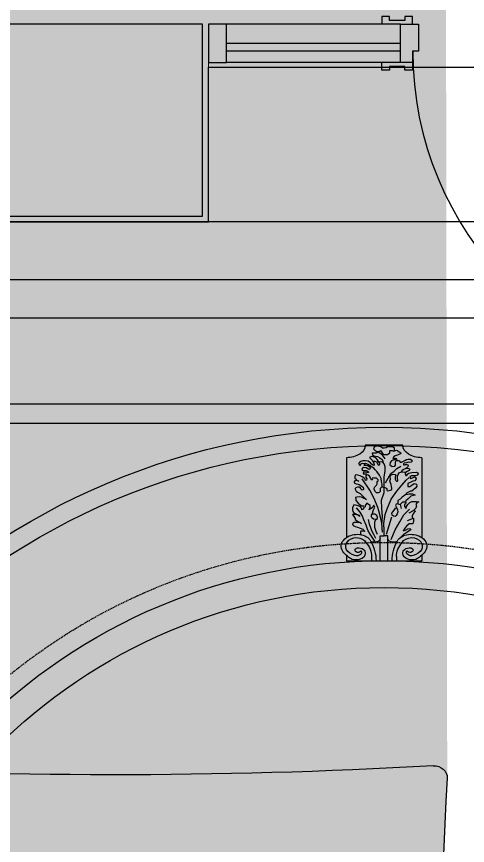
# Model space of a CAD drawing. Header units: millimetres. Extents: x 10553 to 38258, y 46576 to 64025.
# Drawn here: x 31638 to 32812, y 56621 to 58780 of the extents above; entities that cross this region are included whole.
import ezdxf

# ---------------------------------------------------------------- set-up
doc = ezdxf.new("R2010")
doc.units = ezdxf.units.MM
doc.linetypes.add('HIDDEN2', pattern=[4.762499999999999, 3.175, -1.5875])
for name, color, linetype in [('ceiling', 232, 'Continuous'), ('doors', 4, 'Continuous'), ('floor', 172, 'Continuous'), ('furn', 34, 'Continuous'), ('furn hatch', 254, 'Continuous'), ('light', 230, 'Continuous'), ('plaster', 81, 'Continuous'), ('wall', 5, 'Continuous')]:
    doc.layers.add(name, color=color, linetype=linetype)

# ---------------------------------------------------------------- blocks, each defined once
blk = doc.blocks.new('bed (plan)')
at = {"layer": 'furn hatch', "linetype": 'ByBlock'}
h = blk.add_hatch(color=256, dxfattribs=at)
edge = h.paths.add_edge_path()
edge.add_ellipse((1258.749999999693, -129.1499999999541), major_axis=(822.8959913012318, 822.8959913012318), ratio=1, start_angle=131.3481957178716, end_angle=138.5917142279979, ccw=False)
edge.add_ellipse((95.36632932841803, -54.89999999996411), major_axis=(-1.414213562373095, 1.414213562373095), ratio=0.9999999999999387, start_angle=221.3481957178819, end_angle=314.9999999999999)
edge.add_line((95.36632932841803, -52.89999999996428), (94.99999999935562, -52.89999999996428))
edge.add_line((94.99999999935562, -52.89999999996428), (94.99999999935608, -7.099999999963984))
edge.add_line((94.99999999935608, -7.099999999963984), (95.79999999931852, -7.099999999963984))
edge.add_line((95.79999999931852, -7.099999999963984), (95.79999999931852, -6.999999999964132))
edge.add_line((95.79999999931852, -6.999999999964132), (96.99999999928878, -6.999999999964132))
edge.add_line((96.99999999928878, -6.999999999964132), (96.99999999928923, 5.68e-14))
edge.add_line((96.99999999928923, 5.68e-14), (-96.99999999928878, 5.68e-14))
edge.add_line((-96.99999999928878, 5.68e-14), (-96.99999999928878, -6.999999999964132))
edge.add_line((-96.99999999928878, -6.999999999964132), (-95.79999999928896, -6.999999999964132))
edge.add_line((-95.79999999928896, -6.999999999964132), (-95.79999999928896, -7.099999999963927))
edge.add_line((-95.79999999928896, -7.099999999963927), (-94.99999999935517, -7.099999999963984))
edge.add_line((-94.99999999935517, -7.099999999963984), (-94.99999999935517, -52.89999999996417))
edge.add_line((-94.99999999935517, -52.89999999996417), (-95.36632932841849, -52.89999999996428))
edge.add_ellipse((-95.36632932841758, -54.89999999996417), major_axis=(-1.4142135623731, 1.4142135623731), ratio=0.9999999999999893, start_angle=-45.00000000000001, end_angle=48.65180428212704)
edge.add_ellipse((-1258.750000000005, -129.1499999999616), major_axis=(-822.8959913014588, 822.8959913014588), ratio=0.9999999999999994, start_angle=221.4082857720034, end_angle=228.6518042821277, ccw=False)
edge.add_ellipse((-94.29106223705594, -202.2424845104946), major_axis=(-2.121320343559603, 2.121320343559603), ratio=0.9999999999999872, start_angle=41.40828577201759, end_angle=137.7029539343337)
edge.add_ellipse((-3.1832e-12, -2305.399999999965), major_axis=(-1.971220551600547e-11, 2102.50000000005), ratio=0.9495711471803869, start_angle=-2.5668342048065256, end_angle=2.566834204805218, ccw=False)
edge.add_ellipse((94.2910622370573, -202.2424845104951), major_axis=(2.121320343559809, 2.121320343559808), ratio=0.9999999999999182, start_angle=222.2970460656794, end_angle=318.5917142279919)
at = {"color": 0, "linetype": 'ByBlock'}
for centre, major_axis, ratio, start_param, end_param in [((1258.749999999693, -129.1499999999541), (822.8959913012317, 822.8959913012317), 1, 2.292458481830776, 2.418881729261634), ((-3.1832e-12, -2305.399999999965), (-1.971220551600547e-11, 2102.50000000005), 0.9495711471803869, -0.0471754456836249, 0.0471754456835993), ((94.2910622370573, -202.2424845104951), (2.121320343559809, 2.121320343559808), 0.9999999999999182, 3.879815371303653, 5.560474382851282)]:
    blk.add_ellipse(centre, major_axis=major_axis, ratio=ratio, start_param=start_param, end_param=end_param, dxfattribs=at)
blk = doc.blocks.new('205 2')
at = {"color": 0, "linetype": 'ByBlock'}
for p, q in [((-45.99999999999955, 370), (46, 370)), ((-22.06201093967388, 363.4935002774873), (-18.66881113426348, 364.8901213309728)), ((-18.66881113426348, 364.8901213309728), (-8.192045572757934, 364.8901213309728)), ((-8.192045572757934, 364.8901213309728), (-5.097256986136017, 362.1990008208668)), ((3.355596227044771, 360.9573347061523), (7.997955425677446, 364.9941687919199)), ((7.997955425677446, 364.9941687919199), (13.59456504638956, 367.1667750769993)), ((13.59456504638956, 367.1667750769993), (20.38047208094804, 367.1667750769993)), ((20.38047208094804, 367.1667750769993), (23.8916567649519, 364.1135710039525)), ((-40.28933311967694, 347.2612504434655), (-40.66843701698508, 343.4200223843218)), ((-37.76478588725422, 349.1270447436254), (-40.28933311967694, 347.2612504434655)), ((-33.34577369947783, 349.4563478201162), (-37.76478588725422, 349.1270447436254)), ((-32.46207671504817, 353.29757587926), (-33.34577369947783, 351.6514451967669)), ((-33.34577369947783, 351.6514451967669), (-33.34577369947783, 349.4563478201162)), ((-30.1895623934397, 353.8465425733593), (-32.46207671504817, 353.29757587926)), ((-25.21661514746665, 352.5748563075322), (-30.1895623934397, 353.8465425733593)), ((-25.21661514746643, 360.7503661837545), (-22.06201093967388, 363.4935002774873)), ((-25.21661514746665, 356.3001582529978), (-25.21661514746643, 360.7503661837545)), ((-25.21661514746665, 352.5748563075322), (-25.21661514746665, 356.3001582529978)), ((-23.31191116117407, 350.9185919716256), (-25.21661514746665, 352.5748563075322)), ((-19.50241789589336, 352.6782091116183), (-23.31191116117407, 350.9185919716256)), ((-14.14397717948736, 352.6782091116183), (-19.50241789589336, 352.6782091116183)), ((-14.14397717948736, 345.22735197781), (-14.14397717948736, 352.6782091116183)), ((-8.787328326600118, 340.5693964535603), (-14.14397717948736, 345.22735197781)), ((-5.097256986136017, 362.1990008208668), (0, 360.9573347061523)), ((0, 360.9573347061523), (3.355596227044771, 360.9573347061523)), ((2.765586128269206, 336.7004700048128), (10.2480108933903, 345.0361464781454)), ((6.451172000216502, 348.641938225599), (3.713082238659354, 343.1568876830279)), ((8.475036134407219, 352.8850106071477), (6.451172000216502, 348.641938225599)), ((12.04651352702354, 349.7793780918291), (8.475036134407219, 352.8850106071477)), ((10.2480108933903, 345.0361464781454), (13.53392951338901, 347.1408393886522)), ((17.28582321707654, 349.7793780918291), (12.04651352702354, 349.7793780918291)), ((13.53392951338901, 347.1408393886522), (18.5498062515544, 347.1408393886522)), ((22.76160309631678, 354.5409258129075), (17.28582321707654, 349.7793780918291)), ((18.5498062515544, 347.1408393886522), (18.5498062515544, 344.1340253165108)), ((18.5498062515544, 344.1340253165108), (28.63850440223177, 344.1340253165108)), ((25.97581360782215, 358.9911337436642), (22.76160309631678, 354.5409258129075)), ((23.8916567649519, 364.1135710039525), (25.97581360782215, 358.9911337436642)), ((28.63850440223177, 344.1340253165108), (27.94673206117591, 339.02213363396)), ((-91.99999999999955, 330), (-92, 73.92546307080192)), ((-64.6563811146741, 325.2014066180564), (-68.06515259708681, 322.0184000119916)), ((-58.59599141341164, 325.7499886123114), (-64.6563811146741, 325.2014066180564)), ((-54.55608312294339, 323.8841943121515), (-58.59599141341164, 325.7499886123114)), ((-50.3896311114745, 321.140514941304), (-54.55608312294339, 323.8841943121515)), ((-40.66843701698508, 343.4200223843218), (-38.52193915081716, 340.8956219312386)), ((-38.52193915081716, 340.8956219312386), (-32.2095165386736, 337.9322789427824)), ((-32.2095165386736, 337.9322789427824), (-27.41192771914939, 335.7375662659761)), ((-28.92676151170144, 328.2743890653946), (-31.45183600968448, 325.8596280711354)), ((-31.45183600968448, 325.8596280711354), (-30.31557884888025, 323.1159487002878)), ((-21.47808173882072, 328.054725447786), (-28.92676151170144, 328.2743890653946)), ((-27.41192771914939, 335.7375662659761), (-24.00315623673669, 332.6641991187935)), ((-24.00315623673669, 332.6641991187935), (-21.47808173882072, 328.054725447786)), ((0, 340.5693964535603), (-8.787328326600118, 340.5693964535603)), ((-2.40003401293643, 326.1981639441801), (2.765586128269206, 336.7004700048128)), ((3.713082238659354, 343.1568876830279), (0, 340.5693964535603)), ((4.959430258623797, 324.5615106791665), (3.31605131431138, 318.7923070220859)), ((10.48567170311003, 329.3669380221982), (4.959430258623797, 324.5615106791665)), ((15.57022888931692, 333.7882920971606), (10.48567170311003, 329.3669380221982)), ((25.12227309273021, 336.5660823570506), (15.57022888931692, 333.7882920971606)), ((15.76689892219747, 323.3229172226856), (20.10998487746701, 329.1753561274381)), ((20.10998487746701, 329.1753561274381), (25.53923777060709, 332.9508005112875)), ((27.94673206117591, 339.02213363396), (25.12227309273021, 336.5660823570506)), ((25.53923777060709, 332.9508005112875), (29.73785297776931, 334.2095384391141)), ((34.80487446978805, 330.1190248734783), (29.23115082854065, 322.5681361057796)), ((29.73785297776931, 334.2095384391141), (34.80487446978805, 332.3218162472476)), ((34.80487446978805, 332.3218162472476), (34.80487446978805, 330.1190248734783)), ((91.99999999999955, 330), (91.99999999999977, 73.92546307080192)), ((-68.06515259708681, 322.0184000119916), (-68.44372922883485, 318.9454175646533)), ((-68.44372922883485, 318.9454175646533), (-66.55031880453453, 315.4331078820978)), ((-66.55031880453453, 315.4331078820978), (-63.14154732212182, 314.3359438936459)), ((-63.14154732212182, 314.3359438936459), (-59.60623211877532, 315.3234684232157)), ((-59.60623211877532, 315.3234684232157), (-54.55608312294339, 313.7869771995465)), ((-58.39193966342418, 307.610621016298), (-59.16965628162711, 305.29280438571)), ((-59.16965628162711, 305.29280438571), (-59.16965628162711, 302.5887490999885)), ((-55.81888400461457, 308.7385609932244), (-58.39193966342418, 307.610621016298)), ((-52.03100862496058, 308.5188973756158), (-55.81888400461457, 308.7385609932244)), ((-54.55608312294339, 313.7869771995465), (-49.25337395067027, 312.3601254347595)), ((-49.75849430335211, 306.8727666930645), (-52.03100862496058, 308.5188973756158)), ((-45.71858601288386, 318.396450870554), (-50.3896311114745, 321.140514941304)), ((-47.61199643718419, 307.7506517637521), (-49.75849430335211, 306.8727666930645)), ((-49.25337395067027, 312.3601254347595), (-47.61199643718419, 310.4943311346578)), ((-47.61199643718419, 310.4943311346578), (-47.61199643718419, 307.7506517637521)), ((-42.56237470677866, 315.872435117315), (-45.71858601288386, 318.396450870554)), ((-39.027059503499, 315.6527714997064), (-42.56237470677866, 315.872435117315)), ((-38.14336251900227, 318.7257539470447), (-39.027059503499, 315.6527714997064)), ((-35.87084819746087, 321.140514941304), (-38.14336251900227, 318.7257539470447)), ((-29.93700221706513, 320.5915482472046), (-35.87084819746087, 321.140514941304)), ((-30.31557884888025, 323.1159487002878), (-24.25571641311103, 322.7866456238553)), ((-28.04306452727178, 316.7503201880609), (-29.93700221706513, 320.5915482472046)), ((-28.29562470357905, 309.2871429874212), (-27.66448789552373, 313.1283710466232)), ((-28.04306452727178, 305.9944969225326), (-28.29562470357905, 309.2871429874212)), ((-27.66448789552373, 313.1283710466232), (-28.04306452727178, 316.7503201880609)), ((-26.4016870137857, 302.70223555743), (-28.04306452727178, 305.9944969225326)), ((-24.25571641311103, 322.7866456238553), (-18.57390334359661, 320.0429662529496)), ((-14.53399505306152, 307.4213486873196), (-19.83670422533464, 301.7143263279577)), ((-18.57390334359661, 320.0429662529496), (-14.78655522943586, 314.3359438936459)), ((-14.78655522943586, 314.3359438936459), (-14.53399505306152, 307.4213486873196)), ((-2.687393712537641, 300.6013896454242), (0.0348780838191942, 310.658982672845)), ((0.0348780838191942, 310.658982672845), (3.31605131431138, 316.2752158662188)), ((3.31605131431138, 318.7923070220859), (3.31605131431138, 316.2752158662188)), ((3.31605131431138, 316.2752158662188), (6.356264209482561, 317.0303816829692)), ((6.356264209482561, 317.0303816829692), (10.19264801552345, 316.2752158662188)), ((10.19264801552345, 316.2752158662188), (13.59509231188281, 318.1629380581435)), ((10.37719094185741, 309.1813505271566), (10.61129682556498, 311.6249640105525)), ((11.22028848250056, 306.7381217435468), (10.37719094185741, 309.1813505271566)), ((10.61129682556498, 311.6249640105525), (11.31414174218094, 313.6607956468943)), ((13.42214922660219, 306.0460467031808), (11.22028848250056, 306.7381217435468)), ((11.31414174218094, 313.6607956468943), (13.59509231188281, 318.1629380581435)), ((15.38937682143592, 307.9599284852738), (13.42214922660219, 306.0460467031808)), ((13.59509231188281, 318.1629380581435), (15.76689892219747, 323.3229172226856)), ((16.46710751134674, 313.3757330538356), (15.38937682143592, 307.9599284852738)), ((18.57511499576799, 316.6337561317487), (16.46710751134674, 313.3757330538356)), ((22.41624419131563, 318.7511441375245), (18.57511499576799, 316.6337561317487)), ((27.53154601618417, 318.5297566222289), (22.41624419131563, 318.7511441375245)), ((25.24976900896581, 312.8144559643697), (24.25587353422884, 308.9120606281213)), ((24.25587353422884, 308.9120606281213), (24.25587353422884, 305.2254819109803)), ((24.25587353422884, 305.2254819109803), (26.35386297407672, 305.8852421634947)), ((27.05934421822622, 317.4077722414513), (25.24976900896581, 312.8144559643697)), ((26.35386297407672, 305.8852421634947), (30.58177528635133, 309.5616876524291)), ((29.23115082854065, 322.5681361057796), (27.05934421822622, 317.4077722414513)), ((30.58177528635133, 309.5616876524291), (32.73588463267379, 313.8404504795326)), ((31.36868518118877, 301.8462783785071), (39.59349977572583, 308.1630500091123)), ((32.73588463267379, 313.8404504795326), (35.13213260793418, 315.9241443710634)), ((35.13213260793418, 315.9241443710634), (38.38451685072664, 318.7523045821872)), ((39.38169135838484, 304.6883232452528), (35.35669135838475, 301.1883232452528)), ((38.38451685072664, 318.7523045821872), (45.63279885685483, 319.9918011721456)), ((44.5566913583848, 306.1883232452528), (39.38169135838484, 304.6883232452528)), ((39.59349977572583, 308.1630500091123), (42.89892721937804, 310.3769976786571)), ((42.89892721937804, 310.3769976786571), (46.28169135838493, 311.1883232452528)), ((49.15669135838493, 306.6883232452528), (44.5566913583848, 306.1883232452528)), ((45.63279885685483, 319.9918011721456), (52.13820064335891, 319.9918011721456)), ((51.45669135838489, 312.6883232452528), (46.28169135838493, 311.1883232452528)), ((46.28169135838493, 311.1883232452528), (49.15669135838493, 306.6883232452528)), ((55.48169135838475, 311.1883232452528), (51.45669135838489, 312.6883232452528)), ((52.13820064335891, 319.9918011721456), (56.70326537572259, 317.8090141909197)), ((57.78169135838493, 306.1883232452528), (55.48169135838475, 311.1883232452528)), ((56.70326537572259, 317.8090141909197), (60.18369677610758, 314.7825521036284)), ((59.78508478307208, 306.3995858705603), (57.78169135838493, 306.1883232452528)), ((62.18155396074303, 311.5587956353556), (59.78508478307208, 309.4749093939026)), ((59.78508478307208, 309.4749093939026), (59.78508478307208, 306.3995858705603)), ((60.18369677610758, 314.7825521036284), (62.18155396074303, 311.5587956353556)), ((-79.29168970504816, 283.3972273986437), (-82.68253416035441, 281.1198042529286)), ((-67.7683021184057, 282.7324660480372), (-79.29168970504816, 283.3972273986437)), ((-60.69134452572598, 295.9969170725672), (-62.64644501401335, 293.2774737926084)), ((-62.64644501401335, 293.2774737926084), (-61.47327926794242, 289.4535572269815)), ((-61.47327926794242, 289.4535572269815), (-59.32256327769414, 288.0086245689308)), ((-56.58552804725764, 296.0819357406581), (-60.69134452572598, 295.9969170725672)), ((-59.32256327769414, 288.0086245689308), (-56.58552804725764, 286.054349301965)), ((-59.16965628162711, 302.5887490999885), (-58.16943362076995, 300.9468501158408)), ((-58.16943362076995, 300.9468501158408), (-55.39232621203973, 298.0496755025815)), ((-52.18655194862799, 295.8268797363271), (-56.58552804725764, 296.0819357406581)), ((-56.58552804725764, 286.054349301965), (-52.67532707068312, 282.6551413770067)), ((-55.39232621203973, 298.0496755025815), (-52.18655194862799, 295.8268797363271)), ((-49.96676417741969, 283.9158028041711), (-52.67532707068312, 282.6551413770067)), ((-48.49358435964086, 293.5313756974065), (-52.18655194862799, 295.8268797363271)), ((-45.97589157876496, 285.0722105703899), (-49.96676417741969, 283.9158028041711)), ((-44.59181963115975, 290.0036780206137), (-48.49358435964086, 293.5313756974065)), ((-42.4284492688048, 285.0722105703899), (-45.97589157876496, 285.0722105703899)), ((-42.4284492688048, 285.0722105703899), (-44.59181963115975, 290.0036780206137)), ((-36.9295973291446, 281.217133316386), (-42.4284492688048, 285.0722105703899)), ((-30.83862622866877, 295.8622721230495), (-41.24579274372081, 303.1000152082415)), ((-24.59474813205884, 286.8156703163986), (-30.83862622866877, 295.8622721230495)), ((-19.83670422533464, 301.7143263279577), (-26.4016870137857, 302.70223555743)), ((-16.26869856073449, 279.5779272312648), (-24.59474813205884, 286.8156703163986)), ((-2.687393712537641, 287.8224298387649), (-2.687393712537641, 300.6013896454242)), ((-0.4291155595826694, 267.4687298733625), (-2.687393712537641, 287.8224298387649)), ((11.20974317243395, 273.7778075068491), (17.45783939305693, 285.9724082327448)), ((17.45783939305693, 285.9724082327448), (21.83414307507337, 291.4262980869971)), ((21.83414307507337, 291.4262980869971), (25.2197148752457, 296.6701418200391)), ((25.2197148752457, 296.6701418200391), (31.36868518118877, 301.8462783785071)), ((35.35669135838475, 301.1883232452528), (33.0566913583848, 296.6883232452528)), ((33.0566913583848, 296.6883232452528), (33.63169135838484, 294.1883232452528)), ((33.63169135838484, 294.1883232452528), (35.9316913583848, 292.1883232452528)), ((35.9316913583848, 292.1883232452528), (39.95669135838489, 294.1883232452528)), ((40.53169135838493, 287.1883232452528), (37.65669135838493, 285.1883232452528)), ((37.65669135838493, 285.1883232452528), (38.23169135838475, 282.1883232452528)), ((39.95669135838489, 294.1883232452528), (43.98169135838475, 297.1883232452528)), ((43.98169135838475, 288.6883232452528), (40.53169135838493, 287.1883232452528)), ((43.98169135838475, 297.1883232452528), (49.73169135838475, 298.6883232452528)), ((48.00669135838484, 288.6883232452528), (43.98169135838475, 288.6883232452528)), ((52.03169135838471, 289.1883232452528), (48.00669135838484, 288.6883232452528)), ((49.73169135838475, 298.6883232452528), (52.60669135838475, 296.6883232452528)), ((53.75669135838484, 290.1883232452528), (52.03169135838471, 289.1883232452528)), ((52.60669135838475, 296.6883232452528), (54.33169135838489, 293.6883232452528)), ((54.33169135838489, 293.6883232452528), (53.75669135838484, 290.1883232452528)), ((-82.68253416035441, 281.1198042529286), (-83.45286906145043, 278.8419964073109)), ((-83.45286906145043, 278.8419964073109), (-80.5244364530663, 274.1525051663048)), ((-80.5244364530663, 274.1525051663048), (-76.97963047070652, 272.1428331201314)), ((-74.20568665493624, 268.3912401273847), (-78.52082753845889, 265.7114209325518)), ((-78.52082753845889, 265.7114209325518), (-77.75049263729579, 260.3521672427887)), ((-76.97963047070652, 272.1428331201314), (-72.04758894764814, 272.1428331201314)), ((-69.5815681861859, 265.9795567319961), (-74.20568665493624, 268.3912401273847)), ((-72.04758894764814, 272.1428331201314), (-66.6531355777347, 272.0089575703605)), ((-64.95797698286174, 263.4339977867785), (-69.5815681861859, 265.9795567319961)), ((-63.66881282599047, 281.1601977377431), (-67.7683021184057, 282.7324660480372)), ((-66.6531355777347, 272.0089575703605), (-63.57074144222997, 269.4630139253568)), ((-63.10832959537515, 266.113432281767), (-64.95797698286174, 263.4339977867785)), ((-60.53421940557882, 280.7408748950693), (-63.66881282599047, 281.1601977377431)), ((-63.57074144222997, 269.4630139253568), (-63.10832959537515, 266.113432281767)), ((-54.40001253378273, 257.6334933625767), (-61.50122433962247, 266.5065955342725)), ((-57.82143838823526, 278.5400070205797), (-60.53421940557882, 280.7408748950693)), ((-56.43525737865707, 274.8718938964885), (-57.82143838823526, 278.5400070205797)), ((-54.32514083219576, 272.7756643827888), (-56.43525737865707, 274.8718938964885)), ((-52.87832428968386, 272.6710260219988), (-54.32514083219576, 272.7756643827888)), ((-51.67299534785252, 278.0160458171158), (-52.87832428968386, 272.6710260219988)), ((-52.67532707068312, 282.6551413770067), (-51.67299534785252, 278.0160458171158)), ((-34.71244588546961, 276.5915022514528), (-36.9295973291446, 281.217133316386)), ((-32.49476717630159, 270.8090787204565), (-34.71244588546961, 276.5915022514528)), ((-33.38215501925151, 257.8566192788421), (-32.49476717630159, 263.6386581100523)), ((-32.49476717630159, 263.6386581100523), (-32.49476717630159, 270.8090787204565)), ((-27.43618193230941, 276.3810714303982), (-28.49545832955323, 272.6968009123811)), ((-28.49545832955323, 272.6968009123811), (-27.35076492072244, 268.4958784881164)), ((-23.05671465733326, 276.8107811692171), (-27.43618193230941, 276.3810714303982)), ((-27.35076492072244, 268.4958784881164), (-27.17360371142854, 264.4869212918566)), ((-27.17360371142854, 264.4869212918566), (-27.17360371142854, 261.0173132932978)), ((-19.52509031257364, 276.3810714303982), (-23.05671465733326, 276.8107811692171)), ((-16.70000174288293, 274.5391285212827), (-19.52509031257364, 276.3810714303982)), ((-14.90835356079629, 269.7534623164102), (-16.70000174288293, 274.5391285212827)), ((-3.780415102021607, 249.7232949296595), (-16.26869856073449, 279.5779272312648)), ((-16.13530038825411, 261.3116086829104), (-14.90835356079629, 269.7534623164102)), ((-0.4291155595826694, 250.901630587643), (-0.4291155595826694, 267.4687298733625)), ((7.195670891605687, 263.0112126453896), (11.20974317243395, 273.7778075068491)), ((14.36859080600561, 259.0684238243266), (18.65578661784821, 264.8658506497159)), ((18.65578661784821, 264.8658506497159), (22.94298242962395, 264.8658506497159)), ((22.94298242962395, 264.8658506497159), (27.03983539457272, 265.1143667565193)), ((27.03983539457272, 265.1143667565193), (28.65959502236524, 262.8784911951516)), ((31.32703120634847, 260.9734575097682), (32.75644798731378, 264.4519136049785)), ((32.75644798731378, 264.4519136049785), (33.51834664038324, 267.7645640624105)), ((33.51834664038324, 267.7645640624105), (35.61422701819106, 271.3261153264903)), ((35.61422701819106, 271.3261153264903), (39.08099770600393, 274.3756310826284)), ((38.23169135838475, 282.1883232452528), (42.25669135838484, 282.6883232452528)), ((39.08099770600393, 274.3756310826284), (41.10669135838475, 275.6883232452528)), ((43.40669135838493, 278.1883232452528), (41.10669135838475, 275.6883232452528)), ((41.10669135838475, 275.6883232452528), (42.83169135838489, 274.1883232452528)), ((44.5566913583848, 267.6883232452528), (41.6816913583848, 262.1883232452528)), ((42.25669135838484, 282.6883232452528), (48.58169135838489, 283.1883232452528)), ((42.83169135838489, 274.1883232452528), (44.5566913583848, 272.6883232452528)), ((46.28169135838471, 278.1883232452528), (43.40669135838493, 278.1883232452528)), ((44.5566913583848, 272.6883232452528), (44.5566913583848, 267.6883232452528)), ((50.3066913583848, 278.1883232452528), (46.28169135838471, 278.1883232452528)), ((46.28169135838471, 261.6883232452528), (49.15669135838471, 265.6883232452528)), ((48.58169135838489, 283.1883232452528), (50.88169135838484, 281.1883232452528)), ((49.15669135838471, 265.6883232452528), (53.75669135838484, 269.1883232452528)), ((50.88169135838484, 281.1883232452528), (50.3066913583848, 278.1883232452528)), ((53.75669135838484, 269.1883232452528), (58.35669135838475, 272.1883232452528)), ((58.35669135838475, 272.1883232452528), (64.10669135838475, 274.1883232452528)), ((64.10669135838475, 274.1883232452528), (69.85669135838475, 274.6883232452528)), ((71.00669135838484, 264.6883232452528), (68.13169135838484, 261.1883232452528)), ((69.85669135838475, 274.6883232452528), (71.00669135838484, 270.6883232452528)), ((71.00669135838484, 270.6883232452528), (71.00669135838484, 264.6883232452528)), ((-79.29168970504816, 245.6143157709157), (-79.75410155197005, 238.9151524837362)), ((-73.4348244882799, 246.9538406684296), (-79.29168970504816, 245.6143157709157)), ((-77.75049263729579, 260.3521672427887), (-75.12998308315287, 256.0646873509977)), ((-75.12998308315287, 256.0646873509977), (-70.50639187989577, 254.7251624534838)), ((-68.04037111836647, 242.5324852268677), (-73.4348244882799, 246.9538406684296)), ((-70.50639187989577, 254.7251624534838), (-63.57074144222997, 250.7054336612346)), ((-63.57074144222997, 250.7054336612346), (-58.48421112662459, 246.9538406684296)), ((-58.48421112662459, 246.9538406684296), (-58.17628807238361, 237.5752428863198)), ((-43.68228663695618, 242.431309164851), (-54.40001253378273, 257.6334933625767)), ((-32.49476717630159, 255.3891544044018), (-33.38215501925151, 257.8566192788421)), ((-30.27761573255998, 255.3891544044018), (-32.49476717630159, 255.3891544044018)), ((-28.94732486634166, 257.1626207391964), (-30.27761573255998, 255.3891544044018)), ((-27.17360371142854, 261.0173132932978), (-28.94732486634166, 257.1626207391964)), ((-17.97545699672764, 237.4975335155032), (-17.77087798124694, 244.606017449114)), ((-17.77087798124694, 244.606017449114), (-15.93072137277341, 249.7598414159147)), ((-14.3974332876212, 255.5357250494417), (-16.13530038825411, 261.3116086829104)), ((-15.93072137277341, 249.7598414159147), (-14.3974332876212, 255.5357250494417)), ((0, 235.2739683495602), (-0.4291155595826694, 250.901630587643)), ((4.478699951432191, 234.7813099649065), (4.673759986716277, 245.2261536165024)), ((4.673759986716277, 245.2261536165024), (5.930233682400967, 253.6672378502553)), ((5.930233682400967, 253.6672378502553), (7.195670891605687, 263.0112126453896)), ((14.36859080600561, 256.2528055804432), (14.36859080600561, 259.0684238243266)), ((16.36956339314634, 253.685318743519), (14.36859080600561, 256.2528055804432)), ((16.55990624004039, 246.2313743394334), (16.36956339314634, 253.685318743519)), ((18.27457365856685, 242.3389811994857), (16.55990624004039, 246.2313743394334)), ((28.65959502236524, 262.8784911951516), (28.46872490997771, 260.3937148271943)), ((28.46872490997771, 260.3937148271943), (28.94537292548625, 257.660807052278)), ((28.94537292548625, 257.660807052278), (31.32703120634847, 260.9734575097682)), ((34.65776739421426, 226.3389295010129), (53.64723451541795, 262.0063766223029)), ((41.6816913583848, 262.1883232452528), (42.83169135838489, 258.1883232452528)), ((42.83169135838489, 258.1883232452528), (45.13169135838484, 257.1883232452528)), ((45.13169135838484, 257.1883232452528), (46.28169135838471, 261.6883232452528)), ((60.65669135838471, 243.6883232452528), (56.63169135838484, 240.6883232452528)), ((63.53169135838471, 245.6883232452528), (60.65669135838471, 243.6883232452528)), ((66.98169135838475, 258.1883232452528), (61.8066913583848, 255.1883232452528)), ((61.8066913583848, 255.1883232452528), (66.98169135838475, 256.6883232452528)), ((68.13169135838484, 246.1883232452528), (63.53169135838471, 245.6883232452528)), ((68.13169135838484, 261.1883232452528), (66.98169135838475, 258.1883232452528)), ((66.98169135838475, 256.6883232452528), (71.58169135838489, 255.6883232452528)), ((72.73169135838475, 249.6883232452528), (68.13169135838484, 246.1883232452528)), ((71.58169135838489, 255.6883232452528), (73.3066913583848, 252.6883232452528)), ((73.3066913583848, 252.6883232452528), (72.73169135838475, 249.6883232452528)), ((-79.75410155197005, 238.9151524837362), (-77.30442602106768, 233.5047337131691)), ((-77.30442602106768, 233.5047337131691), (-68.21753232766059, 223.1297633047798)), ((-68.21753232766059, 223.1297633047798), (-64.42016616892647, 222.5404031258659)), ((-62.64591774852011, 237.8429939859197), (-68.04037111836647, 242.5324852268677)), ((-58.17628807238361, 237.5752428863198), (-62.64591774852011, 237.8429939859197)), ((-31.63321534299166, 222.7923815313261), (-43.68228663695618, 242.431309164851)), ((-17.4756092990458, 197.3925735587254), (-31.63321534299166, 222.7923815313261)), ((-19.20187655869222, 232.4321905154502), (-17.97545699672764, 237.4975335155032)), ((-18.69095628545028, 228.1670232153265), (-19.20187655869222, 232.4321905154502)), ((-15.62438011507902, 225.501437915198), (-18.69095628545028, 228.1670232153265)), ((-12.35322492916021, 224.4350499151624), (-15.62438011507902, 225.501437915198)), ((-8.468859962292527, 224.2573185818619), (-12.35322492916021, 224.4350499151624)), ((-6.73099286159254, 225.501437915198), (-8.468859962292527, 224.2573185818619)), ((-4.175336964463213, 233.9429068487952), (-6.73099286159254, 231.366187215317)), ((-6.73099286159254, 231.366187215317), (-6.73099286159254, 225.501437915198)), ((0, 235.2739683495602), (-4.175336964463213, 233.9429068487952)), ((0, 218.6880187708884), (0, 235.2739683495602)), ((0, 235.2739683495602), (7.046982019551933, 234.4987981403247)), ((7.046982019551933, 234.4987981403247), (9.673291494188106, 231.8128237478086)), ((9.673291494188106, 231.8128237478086), (9.673291494188106, 226.8432710118359)), ((9.673291494188106, 226.8432710118359), (9.673291494188106, 221.7398427261505)), ((22.08564872039437, 236.37574873626), (18.27457365856685, 242.3389811994857)), ((20.48803424372159, 221.0681567780557), (24.04180373966824, 227.7834774591611)), ((23.88731494705439, 232.4841249960009), (22.08564872039437, 236.37574873626)), ((24.04180373966824, 227.7834774591611), (23.88731494705439, 232.4841249960009)), ((24.41299865437622, 199.0275479454431), (34.65776739421426, 226.3389295010129)), ((50.88169135838484, 235.6883232452528), (49.73169135838475, 231.6883232452528)), ((49.73169135838475, 231.6883232452528), (49.73169135838475, 227.6883232452528)), ((49.73169135838475, 227.6883232452528), (51.45669135838489, 226.6883232452528)), ((53.1816913583848, 238.1883232452528), (50.88169135838484, 235.6883232452528)), ((51.45669135838489, 226.6883232452528), (53.1816913583848, 226.1883232452528)), ((56.63169135838484, 240.6883232452528), (53.1816913583848, 238.1883232452528)), ((53.1816913583848, 226.1883232452528), (55.66507959861201, 228.308592762216)), ((55.66507959861201, 228.308592762216), (56.44912340286828, 231.7170334837283)), ((56.44912340286828, 231.7170334837283), (58.01773827680745, 234.7469295472256)), ((58.01773827680745, 234.7469295472256), (59.9348756488414, 235.8829482211149)), ((59.9348756488414, 235.8829482211149), (64.98871550325998, 235.3528318199678)), ((67.87127601279076, 223.2109349743114), (64.5611031796318, 219.2677614534041)), ((64.98871550325998, 235.3528318199678), (68.64793809994012, 233.4593391302042)), ((70.82659916186822, 229.0660667780903), (67.87127601279076, 223.2109349743114)), ((68.64793809994012, 233.4593391302042), (70.65207428010763, 231.5654617405962)), ((70.65207428010763, 231.5654617405962), (70.82659916186822, 229.0660667780903)), ((-69.84520093805327, 214.5232581330347), (-76.2709856335307, 210.0538152095396)), ((-76.2709856335307, 210.0538152095396), (-71.01994848067102, 208.8089264764567)), ((-71.01994848067102, 208.8089264764567), (-65.64974932391783, 206.7338554548332)), ((-61.30086344815504, 214.2874371215003), (-69.84520093805327, 214.5232581330347)), ((-65.64974932391783, 206.7338554548332), (-58.72780778941228, 198.7459476510412)), ((-64.42016616892647, 222.5404031258659), (-54.92675077209128, 216.0559023581445)), ((-53.57009663073973, 212.5193565847003), (-61.30086344815504, 214.2874371215003)), ((-54.92675077209128, 216.0559023581445), (-53.57009663073973, 212.5193565847003)), ((-53.57009663073973, 212.5193565847003), (-44.28653290438524, 204.0178744735895)), ((-44.28653290438524, 204.0178744735895), (-39.11933096663256, 197.4618195327348)), ((6.15379425604192, 194.0118312268169), (0, 218.6880187708884)), ((9.673291494188106, 221.7398427261505), (11.99062338366343, 219.0534836337902)), ((11.99062338366343, 219.0534836337902), (14.61746012385993, 217.710496437503)), ((14.61746012385993, 217.710496437503), (18.17070235431311, 217.9790169367916)), ((18.17070235431311, 217.9790169367916), (20.48803424372159, 221.0681567780557)), ((48.99042558541419, 203.4946826698142), (45.92543121152266, 199.2314388689701)), ((53.89452203672568, 210.2088492513867), (48.99042558541419, 203.4946826698142)), ((49.84881382563049, 200.5105658891844), (55.36612005795769, 203.7078063898953)), ((58.18540870702122, 215.5377116525196), (53.89452203672568, 210.2088492513867)), ((55.36612005795769, 203.7078063898953), (60.51486770304336, 205.0931105702766)), ((64.5611031796318, 219.2677614534041), (58.18540870702122, 215.5377116525196)), ((60.51486770304336, 205.0931105702766), (66.03217393537057, 204.0274919699878)), ((66.03217393537057, 204.0274919699878), (69.46467236545004, 202.2155556496582)), ((-79.56586776704921, 190.2098425529548), (-84.93870325133616, 188.1663169194362)), ((-84.93870325133616, 188.1663169194362), (-80.06940632325131, 185.5388169049984)), ((-80.06940632325131, 185.5388169049984), (-77.88652713730994, 180.1380156308296)), ((-74.86424126924544, 190.2098425529548), (-79.56586776704921, 190.2098425529548)), ((-67.81153788972574, 189.1880797361955), (-74.86424126924544, 190.2098425529548)), ((-63.10991139185489, 186.5605797217577), (-67.81153788972574, 189.1880797361955)), ((-58.07294403362312, 180.4300028213183), (-63.10991139185489, 186.5605797217577)), ((-58.72780778941228, 198.7459476510412), (-53.35760863265887, 192.0025438804878)), ((-52.36371315792189, 188.4579194100806), (-53.53898796596627, 185.1010284692165)), ((-53.53898796596627, 185.1010284692165), (-52.36371315792189, 182.3273425096413)), ((-53.35760863265887, 192.0025438804878), (-52.36371315792189, 188.4579194100806)), ((-45.68325922409713, 188.8418498660321), (-52.36371315792189, 188.4579194100806)), ((-52.36371315792189, 182.3273425096413), (-50.18083397198052, 180.4300028213183)), ((-38.97960560816568, 180.1003150449833), (-45.68325922409713, 188.8418498660321)), ((-39.11933096663256, 197.4618195327348), (-33.81187640491976, 192.6053685543593)), ((-33.81187640491976, 182.5285405341419), (-38.97960560816568, 180.1003150449833)), ((-33.81187640491976, 192.6053685543593), (-33.81187640491976, 182.5285405341419)), ((-33.81187640491976, 182.5285405341419), (-29.59797049811755, 181.3632846712717)), ((-7.557745171608985, 165.9902937376173), (-17.4756092990458, 197.3925735587254)), ((5.545857130093054, 168.6043292570976), (6.15379425604192, 194.0118312268169)), ((14.75665821683356, 170.3781802917365), (24.41299865437622, 199.0275479454431)), ((38.2051973181849, 180.6100277018559), (41.97110918799149, 183.8847336756007)), ((41.97110918799149, 183.8847336756007), (45.97342613135402, 177.1297520989319)), ((42.86043683763137, 196.3538839482935), (49.84881382563049, 200.5105658891844)), ((45.92543121152266, 199.2314388689701), (42.86043683763137, 196.3538839482935)), ((62.87279903630565, 184.3589424475795), (58.13162762563456, 179.0600866351742)), ((68.81086314064737, 192.8888923480408), (62.87279903630565, 184.3589424475795)), ((69.46467236545004, 202.2155556496582), (68.71490081892694, 196.8224483725498)), ((68.71490081892694, 196.8224483725498), (68.81086314064737, 192.8888923480408)), ((-77.88652713730994, 180.1380156308296), (-79.06180194542094, 175.7589771734201)), ((-79.06180194542094, 175.7589771734201), (-77.55065901138869, 168.7524387015146)), ((-77.55065901138869, 168.7524387015146), (-74.19250501733609, 163.6436246178346)), ((-74.19250501733609, 163.6436246178346), (-72.00962583139471, 161.1623105485342)), ((-48.7239993848284, 146.773766545637), (-62.04799866714461, 164.9496806279058)), ((-54.71426277407727, 174.1532399756834), (-58.07294403362312, 180.4300028213183)), ((-53.87485609195414, 167.2928874489735), (-54.71426277407727, 174.1532399756834)), ((-49.84496584599242, 173.8612527852529), (-53.87485609195414, 167.2928874489735)), ((-50.18083397198052, 180.4300028213183), (-49.84496584599242, 173.8612527852529)), ((-38.97960560816568, 180.1003150449833), (-41.66180522622881, 167.3482842282392)), ((-32.99883299792987, 162.5891623133793), (-33.41220915297163, 156.7232589136111)), ((-30.91402519574899, 168.301955170522), (-32.99883299792987, 162.5891623133793)), ((-29.26895682374311, 172.3059112686315), (-30.91402519574899, 168.301955170522)), ((-28.1790990272857, 168.3354240579647), (-30.59225418574329, 169.0851183627819)), ((-29.59797049811755, 181.3632846712717), (-28.28191580048588, 177.0731118804542)), ((-28.28191580048588, 177.0731118804542), (-29.26895682374311, 172.3059112686315)), ((-24.73605528707253, 162.3494943032274), (-28.1790990272857, 168.3354240579647)), ((-21.7063877019682, 156.9625422238605), (-24.73605528707253, 162.3494943032274)), ((-2.817101026497994, 148.4083562325104), (-7.557745171608985, 165.9902937376173)), ((3.693046149512611, 140.736671710154), (5.545857130093054, 168.6043292570976)), ((12.85270248246684, 159.2665096596465), (14.75665821683356, 170.3781802917365)), ((22.66933163311637, 171.1960521849105), (25.02304484236515, 177.7444131286466)), ((25.72958061750114, 162.6010880089016), (22.66933163311637, 171.1960521849105)), ((25.02304484236515, 177.7444131286466), (29.02499001657998, 169.7634299222846)), ((29.19687857080726, 149.1632221887703), (25.72958061750114, 162.6010880089016)), ((29.02499001657998, 169.7634299222846), (32.9084870234758, 166.3864760032448)), ((32.9084870234758, 166.3864760032448), (36.20365027690286, 163.5211166524386)), ((33.73294370043732, 176.7211115125101), (38.2051973181849, 180.6100277018559)), ((33.73294370043732, 171.1960521849105), (33.73294370043732, 176.7211115125101)), ((36.20365027690286, 163.5211166524386), (33.73294370043732, 171.1960521849105)), ((45.97342613135402, 177.1297520989319), (45.97342613135402, 172.832950070966)), ((45.97342613135402, 172.832950070966), (49.23215485022661, 169.9992729241203)), ((49.23215485022661, 169.9992729241203), (50.61440333721998, 164.2668383840355)), ((54.06799238749954, 175.7628241719794), (49.32682097682846, 176.1159786395147)), ((50.61440333721998, 164.2668383840355), (54.42969652312763, 163.2616176611045)), ((58.13162762563456, 179.0600866351742), (54.06799238749954, 175.7628241719794)), ((54.42969652312763, 167.7841491647414), (58.1289912981681, 173.3115166914067)), ((54.42969652312763, 163.2616176611045), (54.42969652312763, 167.7841491647414)), ((58.1289912981681, 173.3115166914067), (65.41210970280804, 177.3312454836559)), ((58.1806633175147, 155.3356465341058), (67.35297402250876, 169.0832805774407)), ((65.41210970280804, 177.3312454836559), (73.50510792141154, 179.3413022296736)), ((73.50510792141154, 179.3413022296736), (77.31987384182571, 169.794205910759)), ((77.31987384182571, 163.2616176611045), (75.81716715582002, 158.035854821268)), ((77.31987384182571, 169.794205910759), (77.31987384182571, 163.2616176611045)), ((-72.00962583139471, 161.1623105485342), (-76.54305463349147, 158.9729836697807)), ((-76.54305463349147, 158.9729836697807), (-72.84903251351784, 153.4259964504163)), ((-72.84903251351784, 153.4259964504163), (-68.65147183734211, 145.1060926711652)), ((-61.63831337062288, 153.9014854720444), (-72.00962583139471, 161.1623105485342)), ((-68.65147183734211, 145.1060926711652), (-68.65147183734211, 137.0777913825586)), ((-38.45234010429704, 124.8366419741651), (-48.7239993848284, 146.773766545637)), ((-33.41220915297163, 156.7232589136111), (-32.03499165691323, 150.1391208833084)), ((-32.03499165691323, 150.1391208833084), (-29.96916541282553, 145.3503770795651)), ((-29.96916541282553, 145.3503770795651), (-26.93949782772097, 141.160610951134)), ((-26.93949782772097, 141.160610951134), (-23.08360519802659, 142.2381552469451)), ((-23.08360519802659, 142.2381552469451), (-20.05393761292203, 146.1886380651267)), ((-19.36532886489294, 152.1741831199615), (-21.7063877019682, 156.9625422238605)), ((-20.05393761292203, 146.1886380651267), (-19.36532886489294, 152.1741831199615)), ((0.5563436671277486, 118.8380171242752), (-2.817101026497994, 148.4083562325104)), ((7.957569544675152, 134.9146240939735), (12.85270248246684, 159.2665096596465)), ((15.88676897831624, 139.6287361257127), (17.94872357715212, 145.3326808862039)), ((17.94872357715212, 145.3326808862039), (22.35384607510355, 149.1632221887703)), ((22.35384607510355, 149.1632221887703), (29.19687857080726, 149.1632221887703)), ((30.32100862499806, 146.0536084157648), (29.19687857080726, 149.1632221887703)), ((30.32100862499806, 140.5647108746343), (30.32100862499806, 146.0536084157648)), ((49.23296771714809, 131.4515559929423), (53.1199690115493, 144.4751849078457)), ((53.1199690115493, 144.4751849078457), (58.1806633175147, 155.3356465341058)), ((59.40075569342594, 142.1573682772578), (64.25563376502987, 146.3790013830003)), ((61.36679841475848, 145.6744228457101), (59.40075569342594, 142.1573682772578)), ((64.6032844198985, 148.4887585023534), (61.36679841475848, 145.6744228457101)), ((64.25563376502987, 146.3790013830003), (70.26769772779949, 148.1871538155247)), ((69.05464249129591, 149.844551402959), (64.6032844198985, 148.4887585023534)), ((73.50510792141131, 153.71452134219), (69.05464249129591, 149.844551402959)), ((70.26769772779949, 148.1871538155247), (77.20440269645178, 148.1871538155247)), ((77.20440269645178, 148.1871538155247), (70.61463842934745, 135.1223620160599)), ((75.81716715582002, 158.035854821268), (73.50510792141131, 153.71452134219)), ((-71.70644816666027, 132.8684055614867), (-72.05444339919472, 125.5056350232335)), ((-72.05444339919472, 125.5056350232335), (-70.31446723652175, 118.2436558472109)), ((-68.65147183734211, 137.0777913825586), (-71.70644816666027, 135.8944546264247)), ((-57.1286115161929, 128.5978524633683), (-71.70644816666027, 135.8944546264247)), ((-71.70644816666027, 135.8944546264247), (-71.70644816666027, 132.8684055614867)), ((-27.02438757381469, 98.58280032192124), (-38.45234010429704, 124.8366419741651)), ((-6.130964718243831, 85.48453963501379), (-19.24142147149246, 140.1911673147697)), ((5.236609275292494, 114.9413197539834), (3.693046149512611, 140.736671710154)), ((5.509475810319373, 120.7292016148567), (7.957569544675152, 134.9146240939735)), ((15.88676897831624, 135.71776022017), (15.88676897831624, 139.6287361257127)), ((19.82315244335928, 132.2948180766543), (15.88676897831624, 135.71776022017)), ((19.82315244335928, 132.2948180766543), (25.53501964659381, 133.2046332354075)), ((22.63558664087623, 124.9609000275959), (19.82315244335928, 132.2948180766543)), ((22.63558664087623, 114.6936455788091), (22.63558664087623, 124.9609000275959)), ((25.53501964659381, 133.2046332354075), (28.81777467356596, 136.8004227866186)), ((28.81777467356596, 136.8004227866186), (30.32100862499806, 140.5647108746343)), ((35.60368170812444, 117.0564720925177), (38.10872011689344, 131.9358931112802)), ((43.66135313794075, 113.7972949150135), (49.23296771714809, 131.4515559929423)), ((57.89804900742024, 122.560372928041), (55.35452021690435, 118.3394461112912)), ((55.35452021690435, 118.3394461112912), (59.45787488250494, 121.9075806031178)), ((62.11886519477844, 124.217422335787), (57.89804900742024, 122.560372928041)), ((59.45787488250494, 121.9075806031178), (66.79987250900012, 121.9075806031178)), ((70.61463842934745, 131.6050512354122), (62.11886519477844, 124.217422335787)), ((66.79987250900012, 121.9075806031178), (72.92669766368931, 121.9075806031178)), ((70.61463842934745, 135.1223620160599), (70.61463842934745, 131.6050512354122)), ((72.92669766368931, 121.9075806031178), (77.29038309142129, 118.1130715355248)), ((-70.31446723652175, 118.2436558472109), (-61.03195804122083, 117.940897060791)), ((-63.42996155270953, 102.8398889250821), (-65.3887528995167, 98.58280032192124)), ((-57.71598528750178, 101.7046396509395), (-63.42996155270953, 102.8398889250821)), ((-61.03195804122083, 117.940897060791), (-54.45063002214306, 110.9293574907933)), ((-52.00200902222718, 97.87302908813581), (-57.71598528750178, 101.7046396509395)), ((-54.45063002214306, 110.9293574907933), (-50.36959502232776, 103.9755228991271)), ((-50.36959502232776, 103.9755228991271), (-46.77786241012791, 95.74448478658451)), ((-0.2914992630890083, 96.50619050086243), (0.5563436671277486, 118.8380171242752)), ((4.149658075874413, 91.88556053402135), (5.509475810319373, 120.7292016148567)), ((19.26108741626376, 93.99602394242538), (22.63558664087623, 106.2190924575552)), ((22.63558664087623, 106.2190924575552), (22.63558664087623, 114.6936455788091)), ((29.48107467738146, 95.28169086016715), (32.12478391369814, 105.3223570939153)), ((32.12478391369814, 105.3223570939153), (35.60368170812444, 117.0564720925177)), ((39.16852377963073, 97.86148809245788), (43.66135313794075, 113.7972949150135)), ((52.11394643019889, 101.2830086090835), (48.67881167258611, 97.11632447200827)), ((58.26502579811495, 104.7549248067662), (52.11394643019889, 101.2830086090835)), ((64.49572225712473, 107.185458495107), (58.26502579811495, 104.7549248067662)), ((70.84736272526789, 109.0945456068148), (64.49572225712473, 107.185458495107)), ((75.44017232055194, 113.0882930809748), (70.84736272526789, 109.0945456068148)), ((77.29038309142129, 118.1130715355248), (75.44017232055194, 113.0882930809748)), ((-65.3887528995167, 98.58280032192124), (-61.47064294040911, 95.4605762930587)), ((-61.47064294040911, 95.4605762930587), (-52.81821602224363, 88.64869594818447)), ((-52.81821602224363, 88.64869594818447), (-47.92097402247896, 84.81708538538078)), ((-46.77786241012791, 95.74448478658451), (-52.00200902222718, 97.87302908813581)), ((-47.92097402247896, 84.81708538538078), (-40.0452073287247, 74.23044487462903)), ((-17.39282861499237, 68.07110066676978), (-27.02438757381469, 98.58280032192124)), ((0, 79.21585548639996), (-0.2914992630890083, 96.50619050086243)), ((15.69888167222371, 84.21772301022429), (19.26108741626376, 93.99602394242538)), ((19.73984449374552, 70.8455560260918), (25.16698832491238, 83.54757586156484)), ((22.63400484439626, 62.70876937813591), (33.77670673725083, 84.89402535650879)), ((25.16698832491238, 83.54757586156484), (29.48107467738146, 95.28169086016715)), ((33.77670673725083, 84.89402535650879), (39.16852377963073, 97.86148809245788)), ((48.67881167258611, 97.11632447200827), (47.88000443424971, 93.43590095249237)), ((47.88000443424971, 93.43590095249237), (51.47490063954319, 94.82466743158875)), ((51.47490063954319, 94.82466743158875), (56.2677440695611, 94.82466743158875)), ((56.2677440695611, 94.82466743158875), (57.30540258111137, 91.7324499914539)), ((57.30540258111137, 86.84406892507104), (56.67129460849969, 83.47647812767536)), ((57.30540258111137, 91.7324499914539), (57.30540258111137, 86.84406892507104)), ((-9.301412192868838, 79.21585548639996), (0, 79.21585548639996)), ((-9.301412192868838, 0), (-9.301412192868838, 79.21585548639996)), ((9.301412192868838, 79.21585548639996), (0, 79.21585548639996)), ((9.301412192868838, 0), (9.301412192868838, 79.21585548639996)), ((-92, 17.1033708845498), (-92, 0)), ((92, 0), (-92, 0)), ((-30.58501152130771, 12.94476544443751), (-30.58501152130771, 0)), ((30.58501152130771, 12.94476544443751), (30.58501152130771, 0)), ((92, 17.1033708845498), (92, 0))]:
    blk.add_line(p, q, dxfattribs=at)
for centre, major_axis, ratio, start_param, end_param in [((-91.99999999999955, 370), (-46, 2.673334154433206e-11), 0.8695652173913043, 1.570796326795402, 3.141592653590461), ((92, 370), (-46, -2.786094420247562e-11), 0.8695652173913043, -6.966e-13, 1.57079632679437), ((-65.38794599032235, 54.09812641132157), (-35.04435696516219, 4.355698296991237e-11), 0.8695652173916718, 4.538939801610689, 5.574751747208365), ((-68.01440370354658, 52.12724744829757), (-37.7939821708644, 4.732335060531243e-11), 0.8695652173913605, 3.509028258724146, 4.480805419449506), ((68.01440370354658, 52.12724744829757), (-37.7939821708644, -4.732538351214411e-11), 0.8695652173913605, -1.339212765859713, -0.367435605134353), ((65.38794599032235, 54.09812641132157), (-35.04435696516219, -4.359231698173793e-11), 0.8695652173916718, 3.850026213561012, 4.885838159158689), ((-60.07722995821018, 46.88606431317749), (-44.56435192262018, 4.142527774816284e-13), 0.8695652173914066, -0.772268376848281, 0.334878099213255), ((-66.50052795414877, 52.22297809377778), (-24.89784628206299, -6.586630102413928e-11), 0.8695652173909594, -1.555772006856974, -0.3974205823990558), ((-68.55701985680844, 51.55237733457761), (-25.72131011611247, -5.005784471842326e-11), 0.8695652173916372, 3.460821326868882, 4.64693217495537), ((-240.5161183313085, -1.759101684918278), (-221.080955256981, 3.2763181595019e-12), 0.8695652173913682, 3.150743125942662, 3.490329490179182), ((-24.12247934931452, 71.91753760969732), (-15.03805379984063, -6.792237787604283e-12), 0.8695652173910733, 1.071275887341642, 2.971510291913425), ((24.12247934931452, 71.91753760969732), (-15.03805379984063, 6.798999628870323e-12), 0.8695652173910733, 0.1700823616763669, 2.070316766248151), ((240.5161183313085, -1.759101684918278), (-221.080955256981, -3.175923517106225e-12), 0.8695652173913682, -0.3487368365893875, -0.0091504723528681), ((68.55701985680844, 51.55237733457761), (-25.72131011611247, 5.007426236914369e-11), 0.8695652173916374, -1.505339521365576, -0.3192286732790888), ((66.50052795414877, 52.22297809377778), (-24.89784628206298, 6.59052296606983e-11), 0.8695652173909592, 3.53901323598885, 4.697364660446768), ((60.07722995821018, 46.88606431317749), (-44.56435192262018, -4.07700919672622e-13), 0.8695652173914064, 2.806714554376539, 3.913861030438074), ((-56.36261659361935, 45.89055614081735), (-37.16910795237291, -8.840049106836273e-12), 0.8695652173913798, -0.4725787172198528, 1.154551889281751), ((-61.63715251175677, 33.90640990796965), (-9.141858370891825, -2.646627885880511e-12), 0.8695652173913094, -1.175027411406955, 1.118959587253253), ((-63.65924188319241, 25.77590632894135), (-17.848608077707, -2.172109514169205e-11), 0.8695652173917078, 2.971339614977731, 4.796655436043109), ((-136.4046620881168, 13.51698909993866), (-105.8216966664448, 5.849901455878868e-11), 0.8695652173914973, 3.135374066421212, 3.653252031900498), ((136.4046620881168, 13.51698909993866), (-105.8216966664448, -5.810612664631077e-11), 0.8695652173914973, -0.5116593783107017, 0.0062185871685845), ((63.65924188319241, 25.77590632894135), (-17.848608077707, 2.172117908534301e-11), 0.8695652173917077, 4.628122524726271, 6.453438345791648), ((61.63715251175677, 33.90640990796965), (-9.141858370891825, 2.647747403665668e-12), 0.8695652173913094, 2.02263306633654, 4.316620064996748), ((56.36261659361935, 45.89055614081735), (-37.16910795237292, 8.835837405511023e-12), 0.86956521739138, 1.987040764308042, 3.614171370809645), ((-30.74306908334461, 55.5417335825332), (-75.54082044930902, -6.561211691177468e-11), 0.8695652173912335, 0.3317048039797612, 0.8979241739179122), ((-66.9824509167263, 26.28077064215904), (-12.26395697615114, -9.046986349699789e-12), 0.8695652173913991, 1.203081792069745, 3.652302926024904), ((-63.71458324392916, 33.23761361346988), (-7.697115076082949, 1.161093335309034e-11), 0.869565217391544, 1.319484905780892, 2.8779603694015), ((-67.1749260411284, 21.41488123501767), (-21.19994103116043, -2.021231610831979e-11), 0.8695652173913497, 1.993376061243678, 3.235649375967593), ((67.1749260411284, 21.41488123501767), (-21.19994103116043, 2.021307265844803e-11), 0.8695652173913501, -0.0940567223778004, 1.148216592346115), ((66.9824509167263, 26.28077064215904), (-12.26395697615105, 9.731743401345821e-12), 0.869565217391401, -0.5107102724350514, 1.9385108615201), ((63.71458324392916, 33.23761361346988), (-7.697115076082949, -1.160999075947927e-11), 0.869565217391544, 0.2636322841882928, 1.822107747808901), ((30.74306908334461, 55.5417335825332), (-75.54082044930901, 6.569888303692796e-11), 0.8695652173912335, 2.243668479671881, 2.809887849610033), ((-68.70240026307829, 23.11603653679776), (-23.61800898434426, 1.089400882983881e-12), 0.8695652173915441, 1.17433140862427, 2.018393033553352), ((68.70240026307829, 23.11603653679776), (-23.61800898434425, -1.081235804926199e-12), 0.8695652173915445, 1.123199620036441, 1.967261244965523)]:
    blk.add_ellipse(centre, major_axis=major_axis, ratio=ratio, start_param=start_param, end_param=end_param, dxfattribs=at)
blk = doc.blocks.new('door-handle')
at = {"color": 0}
for p, q in [((-32, 10), (-32, -10.00000000000728)), ((-30, 9), (-32, 9)), ((-30, 9), (-30, -9)), ((-19, 9), (-21, 9)), ((-21, 9), (-21, -9)), ((-19, 10), (-19, -10.00000000000728)), ((-9, 10), (-19, 10)), ((0, 25), (-9, 25)), ((-9, 25), (-9, -25)), ((0, -25), (0, 25)), ((-32, -10.00000000000364), (-40.34172901356942, -10.00000000000364)), ((-30, -9), (-32, -9)), ((-19, -9), (-21, -9)), ((-9, -10), (-19, -10.00000000000364)), ((-9, -25), (0, -25)), ((-61.67027487228916, -93.05419732806331), (-60.75208368415406, -94.01785612024833))]:
    blk.add_line(p, q, dxfattribs=at)
for centre, radius, start, end in [((-34.46362960745319, -14.92424038324498), 25.04570281554129, 84.35495152263769, 191.5747182569977), ((-25.49999999999818, 16.17089144310557), 8.465913068820786, 237.8902061553035, 302.1097938446965), ((-242.8306956194119, -39.24300342557399), 184.8403687438857, 350.5395445302115, 5.991388819178432), ((-39.67183528947498, -19.52468724937171), 9.54821579143467, 85.9768775786792, 192.3256840784366), ((-595.5908857967352, -61.5688183318307), 548.0530142172786, 359.6930381090062, 4.186108045202766), ((-25.49999999999818, -16.17089144310921), 8.465913068820786, 57.89020615530352, 122.1097938446965), ((-38.8885466585707, -82.44414781276464), 25.13126123219481, 149.3293529319171, 204.972632821159), ((-91.0594398050871, -62.15080612508973), 42.64671855244374, 313.5613391426849, 358.1691581681099), ((-90.1706845965, -63.14248529410906), 42.64671855244374, 313.5613391426849, 358.1691581681099)]:
    blk.add_arc(centre, radius, start, end, dxfattribs=at)
blk = doc.blocks.new('door930')
at = {"layer": 'doors', "color": 34, "linetype": 'ByBlock'}
for points in [[(-898, 49.99999999941792), (-898, 69.99999999941792), (-918, 69.99999999941792), (-918, 59.99999999941792), (-958, 59.99999999941792), (-958, 69.99999999941792), (-978, 69.99999999941792), (-978, 49.99999999994179)], [(-32, 49.99999999947613), (-32, 69.99999999947613), (-11.99999999988358, 69.99999999947613), (-11.99999999988358, 59.99999999947613), (28.00000000011642, 59.99999999947613), (28.00000000011642, 69.99999999947613), (48.00000000011642, 69.99999999947613), (48.00000000011642, 50)], [(-930, -50), (-930, 50), (-883, 50), (-883, -20.00000000023283), (-898, -20.00000000023283), (-898, -49.99999999953434), (-930, -49.99999999953434)], [(0, -50), (0, 50), (-47, 50), (-47, -20.00000000023283), (-32, -20.00000000023283), (-32, -49.99999999953434), (0, -49.99999999953434)], [(-898, -49.99999999941792), (-898, -69.99999999941792), (-918, -69.99999999941792), (-918, -59.99999999941792), (-958, -59.99999999941792), (-958, -69.99999999941792), (-978, -69.99999999941792), (-978, -49.99999999994179)], [(-32.80858699325472, -49.75449797010515), (-32.80858699325472, -885.7173125297413), (-72.80858699325472, -885.7173125297413), (-72.80858699325472, -49.75449797010515), (-32.80861311242916, -49.72217506961897)], [(-32, -49.99999999947613), (-32, -69.99999999947613), (-12, -69.99999999947613), (-11.99999999988358, -59.99999999947613), (28, -59.99999999947613), (28, -69.99999999947613), (48, -69.99999999947613), (48, -50)]]:
    blk.add_lwpolyline(points, dxfattribs=at)
at = {"layer": 'doors'}
blk.add_arc((-32, -20.00000000023283), 865.7029001280113, 180, 268.6230901594383, dxfattribs=at)
at = {"layer": 'doors', "color": 34, "linetype": 'ByBlock', "zscale": 0.0753012053243695}
for p, xscale, yscale, rotation in [((-72.80858700023964, -798.8639850391774), -0.753012053319253, 0.753012053319253, 179.9999999689973), ((-32.80858700105455, -798.8639850391774), 0.7530120532028377, 0.7530120532028377, 180.0000000310026)]:
    blk.add_blockref('door-handle', p, dxfattribs=dict(at, xscale=xscale, yscale=yscale, rotation=rotation))

msp = doc.modelspace()

# ---------------------------------------------------------------- hatches: boundary and pattern name
at = {"layer": 'wall', "true_color": 0x6e6e6e}
h = msp.add_hatch(color=8, dxfattribs=at)
h.paths.add_polyline_path([(27277.58513869904, 58760.49100309389), (25962.58513869904, 58760.49100309389), (25962.58513869904, 51320.49100309389), (26462.58513869904, 51320.49100309389), (26462.58513869904, 53150.49100309389), (27277.58513869904, 53150.49100309389), (27277.58513869904, 53560.49100309389), (26467.58513869904, 53560.49100309389), (26467.58513869898, 58260.49100309389), (27277.58513869898, 58260.49100309389)])
h.paths.add_polyline_path([(32122.58513869904, 58760.49100309389), (30077.58513869904, 58760.49100309389), (30077.58513869904, 58260.49100309389), (32122.58513869904, 58260.49100309389)])
h.paths.add_polyline_path([(35517.58513869904, 58760.49100309386), (33582.58513869904, 58760.49100309386), (33582.58513869904, 58260.49100309389), (35517.58513869904, 58260.49100309389)])
h.paths.add_polyline_path([(37317.58513869904, 58760.49100309389), (38257.58513869898, 58760.49100309389), (38257.58513869904, 52285.49100309386), (37737.58513869904, 52285.49100309386), (37737.58513869904, 53175.49100309389), (34667.58513869904, 53175.49100309389), (34667.5851386991, 53575.49100309392), (34917.58513869904, 53575.49100309392), (34917.58513869904, 53560.49100309389), (37717.58513869904, 53560.49100309389), (37717.58513869904, 58260.49100309389), (37317.58513869904, 58260.49100309389)])
h.paths.add_polyline_path([(28207.58513869904, 53560.49100309389), (30372.58513869904, 53560.49100309389), (30372.58513869904, 53575.49100309389), (33737.5851386991, 53575.49100309389), (33737.5851386991, 53175.49100309389), (29462.58513869904, 53175.49100309389), (29462.58513869904, 52970.49100309389), (29062.58513869904, 52970.49100309401), (29062.58513869904, 53150.49100309389), (28207.58513869909, 53150.49100309389)])
h.paths.add_polyline_path([(26462.58513869904, 49820.49100309389), (25961.57571743393, 49820.49100309392), (25961.57571743393, 47460.49100309389), (30397.58513869904, 47460.49100309389), (30397.58513869904, 47945.49100309389), (29462.58513869904, 47945.49100309389), (29462.58513869904, 51975.49100309389), (29062.58513869904, 51975.49100309389), (29062.58513869904, 47960.49100309389), (26462.58513869904, 47960.49100309389)])
h.paths.add_polyline_path([(37752.58513869904, 49405.49100309392), (38257.58513869904, 49405.49100309389), (38257.58513869898, 47460.49100309389), (32187.58513869904, 47460.49100309386), (32187.5851386991, 47945.49100309389), (32462.58513869904, 47945.49100309389), (32562.58513869904, 47945.49100309389), (32562.58513869904, 47985.49100309389), (37752.58513869904, 47985.49100309389)])
h.paths.add_polyline_path([(38257.58513869904, 51300.49100309389), (37737.58513869904, 51300.49100309389), (37737.58513869904, 51140.49100309389), (37752.5851386991, 51140.49100309386), (37752.58513869904, 50890.49100309389), (38257.58513869904, 50890.49100309389)])
h.paths.add_polyline_path([(36901.97945180209, 53269.64264550339), (36901.97945180209, 53466.19043951586), (36460.89404843887, 53466.19043951586), (36460.89404843887, 53269.64264550339)], flags=16)
h.paths.add_polyline_path([(36358.64376518596, 53269.64264550339), (36358.64376518596, 53466.19043951586), (35917.55836182274, 53466.19043951586), (35917.55836182274, 53269.64264550339)], flags=16)

# ---------------------------------------------------------------- linework, layer by layer
at = {"layer": 'ceiling', "linetype": 'ByBlock'}
msp.add_lwpolyline([(34802.58513869904, 58245.49100309389), (30387.58513869904, 58245.49100309389), (30387.58513869904, 58095.49100309389), (34802.58513869904, 58095.49100309389), (34802.58513869904, 58245.49100309389)], dxfattribs=at)
for points in [[(30387.58513869904, 58095.49100309389), (34802.5851386991, 58095.49100309389), (34802.5851386991, 53625.49100309389), (30387.58513869904, 53625.49100309389)], [(30487.58513869904, 57995.49100309389), (34702.5851386991, 57995.49100309389), (34702.5851386991, 53725.49100309389), (30487.58513869904, 53725.49100309389)], [(30685.08513870451, 53950.49100309951), (34505.08513870451, 53950.49100309951), (34505.08513870451, 57770.49100309951), (30685.08513870451, 57770.49100309951)], [(30735.08513870451, 54000.49100309951), (34455.08513870451, 54000.49100309951), (34455.08513870451, 57720.49100309951), (30735.08513870451, 57720.49100309951)]]:
    msp.add_lwpolyline(points, close=True, dxfattribs=at)
for centre, radius in [((32595.08513870451, 55860.49100309951), 1850), ((32595.08513870044, 55860.49100309535), 1802.500000001465), ((32595.08513870044, 55860.49100309535), 1502.500000001467)]:
    msp.add_circle(centre, radius, dxfattribs=at)
at = {"layer": 'ceiling', "color": 233}
msp.add_circle((32595.08513870044, 55860.49100309535), 1432.500000001481, dxfattribs=at)
at = {"layer": 'doors', "color": 18, "linetype": 'ByBlock', "true_color": 0x000000}
for p, q in [((32637.58513869904, 58710.49100309389), (32184.58513869904, 58710.49100309389)), ((32637.58513869904, 58690.49100309389), (32184.58513869904, 58690.49100309389))]:
    msp.add_line(p, q, dxfattribs=at)
at = {"layer": 'doors', "color": 34, "linetype": 'ByBlock'}
msp.add_lwpolyline([(32184.58513869904, 58760.49100309389), (32137.58513869904, 58760.49100309389), (32137.58513869904, 58660.49100309389), (32184.58513869904, 58660.49100309389)], close=True, dxfattribs=at)
at = {"layer": 'doors', "linetype": 'ByBlock'}
for points in [[(32637.58513869904, 58760.49100309389), (32184.58513869904, 58760.49100309389)], [(32637.58513869904, 58660.49100309436), (32184.58513869904, 58660.49100309389)]]:
    msp.add_lwpolyline(points, dxfattribs=at)
at = {"layer": 'floor', "linetype": 'ByBlock'}
msp.add_lwpolyline([(30387.58513869904, 58245.49100309389), (32137.58513869904, 58245.49100309386), (32137.58513869904, 58648.41939899372), (33567.58513869904, 58648.41939899372), (33567.58513869904, 58245.49100309389), (34802.58513869904, 58245.49100309389), (34802.58513869904, 58010.49100309389), (34917.58513869857, 58010.49100309389), (34917.58513869857, 57096.49100309389), (34802.58513869904, 57096.49100309389), (34802.58513869898, 54720.49100309389), (34917.58513869852, 54720.49100309389), (34917.58513869898, 53910.49100309389), (34802.58513869904, 53910.49100309389), (34802.58513869904, 53625.49100309392), (34667.5851386991, 53625.49100309392), (34667.5851386991, 53575.49100309392), (33622.58513869904, 53575.49100309389), (33622.58513869904, 53625.49100309389), (30387.58513869904, 53625.49100309389), (30387.5851386991, 58245.49100309389)], dxfattribs=at)
at = {"layer": 'light', "color": 61, "linetype": 'HIDDEN2'}
msp.add_circle((32595.08513869898, 55860.49100309389), 1550, dxfattribs=at)
at = {"layer": 'plaster', "linetype": 'Continuous', "lineweight": 0, "flags": 128}
msp.add_lwpolyline([(33622.58513869904, 53575.49100309389), (33622.58513869904, 53625.49100309389), (30387.58513869904, 53625.49100309389), (30387.58513869904, 58245.49100309389), (32122.58513869904, 58245.49100309386), (32137.58513869904, 58245.49100309386), (32137.58513869904, 58760.49100309389)], dxfattribs=at)
at = {"layer": 'wall'}
msp.add_lwpolyline([(32122.58513869904, 58760.49100309389), (30077.58513869904, 58760.49100309389), (30077.58513869904, 58260.49100309389), (32122.58513869904, 58260.49100309389)], close=True, dxfattribs=at)

# ---------------------------------------------------------------- block references
at = {"layer": 'ceiling', "color": 233, "xscale": -1.066800000000512, "yscale": 0.8128000000142492}
msp.add_blockref('205 2', (32595.0851387087, 57362.99100308612), dxfattribs=at)
at = {"layer": 'doors', "linetype": 'ByBlock'}
msp.add_blockref('door930', (33567.58513869904, 58710.49100309389), dxfattribs=at)
at = {"layer": 'furn', "color": 34, "xscale": 10.16000000000349, "yscale": 11.42999999999302, "zscale": 10, "rotation": 90}
msp.add_blockref('bed (plan)', (30413.73313869862, 55839.99100309389), dxfattribs=at)

doc.saveas('drawing.dxf')
